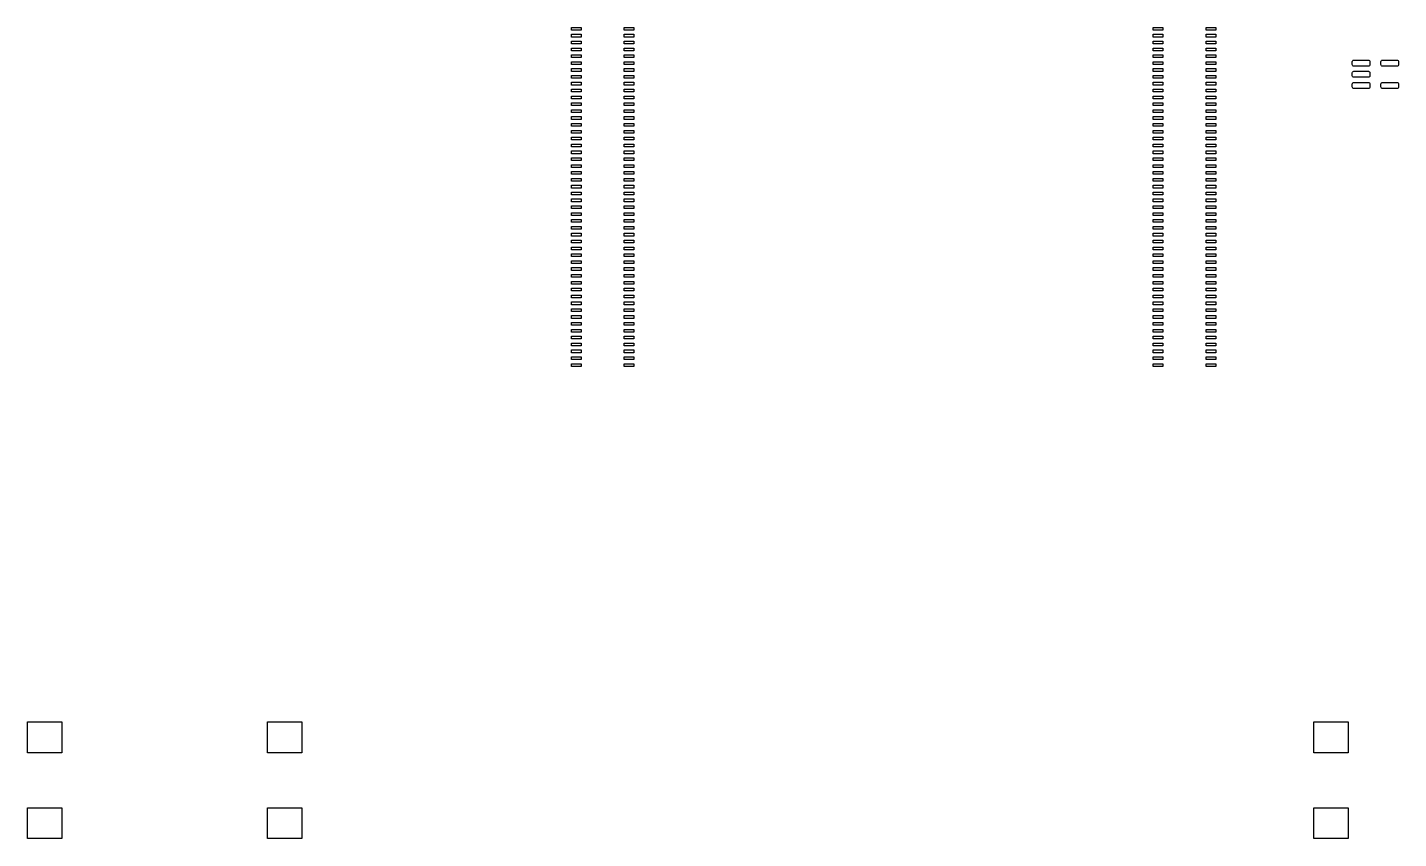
# Model space of a CAD drawing. Header units: millimetres. Extents: x 18 to 188, y -122 to -22.
# Drawn here: x 22 to 101.9, y -122.4 to -75.1 of the extents above; entities that cross this region are included whole.
import ezdxf

# ---------------------------------------------------------------- set-up
doc = ezdxf.new("R2010")
doc.units = ezdxf.units.MM
doc.layers.add('BLACK', color=250, linetype='CONTINUOUS')

msp = doc.modelspace()

# ---------------------------------------------------------------- linework, layer by layer
at = {"layer": 'BLACK', "linetype": 'CONTINUOUS'}
for p, q in [((53.72, -75.28), (53.72, -75.12)), ((53.72, -75.12), (54.28, -75.12)), ((54.28, -75.12), (54.28, -75.28)), ((56.8, -75.28), (56.8, -75.12)), ((56.8, -75.12), (57.36, -75.12)), ((57.36, -75.12), (57.36, -75.28)), ((87.64, -75.28), (87.64, -75.12)), ((87.64, -75.12), (88.2, -75.12)), ((88.2, -75.12), (88.2, -75.28)), ((90.72, -75.28), (90.72, -75.12)), ((90.72, -75.12), (91.28, -75.12)), ((91.28, -75.12), (91.28, -75.28)), ((54.28, -75.28), (53.72, -75.28)), ((53.72, -75.68), (53.72, -75.52)), ((53.72, -75.52), (54.28, -75.52)), ((54.28, -75.68), (53.72, -75.68)), ((53.72, -76.08), (53.72, -75.92)), ((53.72, -75.92), (54.28, -75.92)), ((54.28, -75.52), (54.28, -75.68)), ((54.28, -75.92), (54.28, -76.08)), ((57.36, -75.28), (56.8, -75.28)), ((56.8, -75.68), (56.8, -75.52)), ((56.8, -75.52), (57.36, -75.52)), ((57.36, -75.68), (56.8, -75.68)), ((56.8, -76.08), (56.8, -75.92)), ((56.8, -75.92), (57.36, -75.92)), ((57.36, -75.52), (57.36, -75.68)), ((57.36, -75.92), (57.36, -76.08)), ((88.2, -75.28), (87.64, -75.28)), ((87.64, -75.68), (87.64, -75.52)), ((87.64, -75.52), (88.2, -75.52)), ((88.2, -75.68), (87.64, -75.68)), ((87.64, -76.08), (87.64, -75.92)), ((87.64, -75.92), (88.2, -75.92)), ((88.2, -75.52), (88.2, -75.68)), ((88.2, -75.92), (88.2, -76.08)), ((91.28, -75.28), (90.72, -75.28)), ((90.72, -75.68), (90.72, -75.52)), ((90.72, -75.52), (91.28, -75.52)), ((91.28, -75.68), (90.72, -75.68)), ((90.72, -76.08), (90.72, -75.92)), ((90.72, -75.92), (91.28, -75.92)), ((91.28, -75.52), (91.28, -75.68)), ((91.28, -75.92), (91.28, -76.08)), ((54.28, -76.08), (53.72, -76.08)), ((53.72, -76.48), (53.72, -76.32)), ((53.72, -76.32), (54.28, -76.32)), ((54.28, -76.48), (53.72, -76.48)), ((53.72, -76.88), (53.72, -76.72)), ((53.72, -76.72), (54.28, -76.72)), ((54.28, -76.32), (54.28, -76.48)), ((54.28, -76.72), (54.28, -76.88)), ((57.36, -76.08), (56.8, -76.08)), ((56.8, -76.48), (56.8, -76.32)), ((56.8, -76.32), (57.36, -76.32)), ((57.36, -76.48), (56.8, -76.48)), ((56.8, -76.88), (56.8, -76.72)), ((56.8, -76.72), (57.36, -76.72)), ((57.36, -76.32), (57.36, -76.48)), ((57.36, -76.72), (57.36, -76.88)), ((88.2, -76.08), (87.64, -76.08)), ((87.64, -76.48), (87.64, -76.32)), ((87.64, -76.32), (88.2, -76.32)), ((88.2, -76.48), (87.64, -76.48)), ((87.64, -76.88), (87.64, -76.72)), ((87.64, -76.72), (88.2, -76.72)), ((88.2, -76.32), (88.2, -76.48)), ((88.2, -76.72), (88.2, -76.88)), ((91.28, -76.08), (90.72, -76.08)), ((90.72, -76.48), (90.72, -76.32)), ((90.72, -76.32), (91.28, -76.32)), ((91.28, -76.48), (90.72, -76.48)), ((90.72, -76.88), (90.72, -76.72)), ((90.72, -76.72), (91.28, -76.72)), ((91.28, -76.32), (91.28, -76.48)), ((91.28, -76.72), (91.28, -76.88)), ((54.28, -76.88), (53.72, -76.88)), ((53.72, -77.28), (53.72, -77.12)), ((53.72, -77.12), (54.28, -77.12)), ((54.28, -77.28), (53.72, -77.28)), ((53.72, -77.68), (53.72, -77.52)), ((53.72, -77.52), (54.28, -77.52)), ((54.28, -77.12), (54.28, -77.28)), ((54.28, -77.52), (54.28, -77.68)), ((57.36, -76.88), (56.8, -76.88)), ((56.8, -77.28), (56.8, -77.12)), ((56.8, -77.12), (57.36, -77.12)), ((57.36, -77.28), (56.8, -77.28)), ((56.8, -77.68), (56.8, -77.52)), ((56.8, -77.52), (57.36, -77.52)), ((57.36, -77.12), (57.36, -77.28)), ((57.36, -77.52), (57.36, -77.68)), ((88.2, -76.88), (87.64, -76.88)), ((87.64, -77.28), (87.64, -77.12)), ((87.64, -77.12), (88.2, -77.12)), ((88.2, -77.28), (87.64, -77.28)), ((87.64, -77.68), (87.64, -77.52)), ((87.64, -77.52), (88.2, -77.52)), ((88.2, -77.12), (88.2, -77.28)), ((88.2, -77.52), (88.2, -77.68)), ((91.28, -76.88), (90.72, -76.88)), ((90.72, -77.28), (90.72, -77.12)), ((90.72, -77.12), (91.28, -77.12)), ((91.28, -77.28), (90.72, -77.28)), ((90.72, -77.68), (90.72, -77.52)), ((90.72, -77.52), (91.28, -77.52)), ((91.28, -77.12), (91.28, -77.28)), ((91.28, -77.52), (91.28, -77.68)), ((99.2406, -77.115), (99.247261, -77.081515)), ((99.2406, -77.29), (99.2406, -77.115)), ((99.247261, -77.323485), (99.2406, -77.29)), ((99.247261, -77.081515), (99.266228, -77.053128)), ((99.266228, -77.351872), (99.247261, -77.323485)), ((99.266228, -77.053128), (99.294615, -77.034161)), ((99.294615, -77.370839), (99.266228, -77.351872)), ((99.294615, -77.034161), (99.3281, -77.0275)), ((99.3281, -77.3775), (99.294615, -77.370839)), ((99.3281, -77.0275), (100.1781, -77.0275)), ((100.1781, -77.3775), (99.3281, -77.3775)), ((100.1781, -77.0275), (100.211585, -77.034161)), ((100.211585, -77.370839), (100.1781, -77.3775)), ((100.211585, -77.034161), (100.239972, -77.053128)), ((100.239972, -77.351872), (100.211585, -77.370839)), ((100.239972, -77.053128), (100.258939, -77.081515)), ((100.258939, -77.323485), (100.239972, -77.351872)), ((100.258939, -77.081515), (100.2656, -77.115)), ((100.2656, -77.29), (100.258939, -77.323485)), ((100.2656, -77.115), (100.2656, -77.29)), ((100.9156, -77.115), (100.922261, -77.081515)), ((100.9156, -77.29), (100.9156, -77.115)), ((100.922261, -77.323485), (100.9156, -77.29)), ((100.922261, -77.081515), (100.941228, -77.053128)), ((100.941228, -77.351872), (100.922261, -77.323485)), ((100.941228, -77.053128), (100.969615, -77.034161)), ((100.969615, -77.370839), (100.941228, -77.351872)), ((100.969615, -77.034161), (101.0031, -77.0275)), ((101.0031, -77.3775), (100.969615, -77.370839)), ((101.0031, -77.0275), (101.8531, -77.0275)), ((101.8531, -77.3775), (101.0031, -77.3775)), ((101.8531, -77.0275), (101.886585, -77.034161)), ((101.886585, -77.370839), (101.8531, -77.3775)), ((101.886585, -77.034161), (101.914972, -77.053128)), ((101.914972, -77.351872), (101.886585, -77.370839)), ((101.914972, -77.053128), (101.933939, -77.081515)), ((101.933939, -77.323485), (101.914972, -77.351872)), ((101.933939, -77.081515), (101.9406, -77.115)), ((101.9406, -77.29), (101.933939, -77.323485)), ((101.9406, -77.115), (101.9406, -77.29)), ((54.28, -77.68), (53.72, -77.68)), ((53.72, -78.08), (53.72, -77.92)), ((53.72, -77.92), (54.28, -77.92)), ((54.28, -78.08), (53.72, -78.08)), ((53.72, -78.48), (53.72, -78.32)), ((53.72, -78.32), (54.28, -78.32)), ((54.28, -77.92), (54.28, -78.08)), ((54.28, -78.32), (54.28, -78.48)), ((57.36, -77.68), (56.8, -77.68)), ((56.8, -78.08), (56.8, -77.92)), ((56.8, -77.92), (57.36, -77.92)), ((57.36, -78.08), (56.8, -78.08)), ((56.8, -78.48), (56.8, -78.32)), ((56.8, -78.32), (57.36, -78.32)), ((57.36, -77.92), (57.36, -78.08)), ((57.36, -78.32), (57.36, -78.48)), ((88.2, -77.68), (87.64, -77.68)), ((87.64, -78.08), (87.64, -77.92)), ((87.64, -77.92), (88.2, -77.92)), ((88.2, -78.08), (87.64, -78.08)), ((87.64, -78.48), (87.64, -78.32)), ((87.64, -78.32), (88.2, -78.32)), ((88.2, -77.92), (88.2, -78.08)), ((88.2, -78.32), (88.2, -78.48)), ((91.28, -77.68), (90.72, -77.68)), ((90.72, -78.08), (90.72, -77.92)), ((90.72, -77.92), (91.28, -77.92)), ((91.28, -78.08), (90.72, -78.08)), ((90.72, -78.48), (90.72, -78.32)), ((90.72, -78.32), (91.28, -78.32)), ((91.28, -77.92), (91.28, -78.08)), ((91.28, -78.32), (91.28, -78.48)), ((99.2406, -77.765), (99.247261, -77.731515)), ((99.2406, -77.94), (99.2406, -77.765)), ((99.247261, -77.973485), (99.2406, -77.94)), ((99.247261, -77.731515), (99.266228, -77.703128)), ((99.266228, -78.001872), (99.247261, -77.973485)), ((99.266228, -77.703128), (99.294615, -77.684161)), ((99.294615, -78.020839), (99.266228, -78.001872)), ((99.266228, -78.353128), (99.294615, -78.334161)), ((99.294615, -77.684161), (99.3281, -77.6775)), ((99.3281, -78.0275), (99.294615, -78.020839)), ((99.294615, -78.334161), (99.3281, -78.3275)), ((99.3281, -77.6775), (100.1781, -77.6775)), ((100.1781, -78.0275), (99.3281, -78.0275)), ((99.3281, -78.3275), (100.1781, -78.3275)), ((100.1781, -77.6775), (100.211585, -77.684161)), ((100.211585, -78.020839), (100.1781, -78.0275)), ((100.1781, -78.3275), (100.211585, -78.334161)), ((100.211585, -77.684161), (100.239972, -77.703128)), ((100.239972, -78.001872), (100.211585, -78.020839)), ((100.211585, -78.334161), (100.239972, -78.353128)), ((100.239972, -77.703128), (100.258939, -77.731515)), ((100.258939, -77.973485), (100.239972, -78.001872)), ((100.258939, -77.731515), (100.2656, -77.765)), ((100.2656, -77.94), (100.258939, -77.973485)), ((100.2656, -77.765), (100.2656, -77.94)), ((100.941228, -78.353128), (100.969615, -78.334161)), ((100.969615, -78.334161), (101.0031, -78.3275)), ((101.0031, -78.3275), (101.8531, -78.3275)), ((101.8531, -78.3275), (101.886585, -78.334161)), ((101.886585, -78.334161), (101.914972, -78.353128)), ((54.28, -78.48), (53.72, -78.48)), ((53.72, -78.88), (53.72, -78.72)), ((53.72, -78.72), (54.28, -78.72)), ((54.28, -78.88), (53.72, -78.88)), ((53.72, -79.28), (53.72, -79.12)), ((53.72, -79.12), (54.28, -79.12)), ((54.28, -78.72), (54.28, -78.88)), ((54.28, -79.12), (54.28, -79.28)), ((57.36, -78.48), (56.8, -78.48)), ((56.8, -78.88), (56.8, -78.72)), ((56.8, -78.72), (57.36, -78.72)), ((57.36, -78.88), (56.8, -78.88)), ((56.8, -79.28), (56.8, -79.12)), ((56.8, -79.12), (57.36, -79.12)), ((57.36, -78.72), (57.36, -78.88)), ((57.36, -79.12), (57.36, -79.28)), ((88.2, -78.48), (87.64, -78.48)), ((87.64, -78.88), (87.64, -78.72)), ((87.64, -78.72), (88.2, -78.72)), ((88.2, -78.88), (87.64, -78.88)), ((87.64, -79.28), (87.64, -79.12)), ((87.64, -79.12), (88.2, -79.12)), ((88.2, -78.72), (88.2, -78.88)), ((88.2, -79.12), (88.2, -79.28)), ((91.28, -78.48), (90.72, -78.48)), ((90.72, -78.88), (90.72, -78.72)), ((90.72, -78.72), (91.28, -78.72)), ((91.28, -78.88), (90.72, -78.88)), ((90.72, -79.28), (90.72, -79.12)), ((90.72, -79.12), (91.28, -79.12)), ((91.28, -78.72), (91.28, -78.88)), ((91.28, -79.12), (91.28, -79.28)), ((99.2406, -78.415), (99.247261, -78.381515)), ((99.2406, -78.59), (99.2406, -78.415)), ((99.247261, -78.623485), (99.2406, -78.59)), ((99.247261, -78.381515), (99.266228, -78.353128)), ((99.266228, -78.651872), (99.247261, -78.623485)), ((99.294615, -78.670839), (99.266228, -78.651872)), ((99.3281, -78.6775), (99.294615, -78.670839)), ((100.1781, -78.6775), (99.3281, -78.6775)), ((100.211585, -78.670839), (100.1781, -78.6775)), ((100.239972, -78.651872), (100.211585, -78.670839)), ((100.239972, -78.353128), (100.258939, -78.381515)), ((100.258939, -78.623485), (100.239972, -78.651872)), ((100.258939, -78.381515), (100.2656, -78.415)), ((100.2656, -78.59), (100.258939, -78.623485)), ((100.2656, -78.415), (100.2656, -78.59)), ((100.9156, -78.415), (100.922261, -78.381515)), ((100.9156, -78.59), (100.9156, -78.415)), ((100.922261, -78.623485), (100.9156, -78.59)), ((100.922261, -78.381515), (100.941228, -78.353128)), ((100.941228, -78.651872), (100.922261, -78.623485)), ((100.969615, -78.670839), (100.941228, -78.651872)), ((101.0031, -78.6775), (100.969615, -78.670839)), ((101.8531, -78.6775), (101.0031, -78.6775)), ((101.886585, -78.670839), (101.8531, -78.6775)), ((101.914972, -78.651872), (101.886585, -78.670839)), ((101.914972, -78.353128), (101.933939, -78.381515)), ((101.933939, -78.623485), (101.914972, -78.651872)), ((101.933939, -78.381515), (101.9406, -78.415)), ((101.9406, -78.59), (101.933939, -78.623485)), ((101.9406, -78.415), (101.9406, -78.59)), ((54.28, -79.28), (53.72, -79.28)), ((53.72, -79.68), (53.72, -79.52)), ((53.72, -79.52), (54.28, -79.52)), ((54.28, -79.68), (53.72, -79.68)), ((53.72, -80.08), (53.72, -79.92)), ((53.72, -79.92), (54.28, -79.92)), ((54.28, -79.52), (54.28, -79.68)), ((54.28, -79.92), (54.28, -80.08)), ((57.36, -79.28), (56.8, -79.28)), ((56.8, -79.68), (56.8, -79.52)), ((56.8, -79.52), (57.36, -79.52)), ((57.36, -79.68), (56.8, -79.68)), ((56.8, -80.08), (56.8, -79.92)), ((56.8, -79.92), (57.36, -79.92)), ((57.36, -79.52), (57.36, -79.68)), ((57.36, -79.92), (57.36, -80.08)), ((88.2, -79.28), (87.64, -79.28)), ((87.64, -79.68), (87.64, -79.52)), ((87.64, -79.52), (88.2, -79.52)), ((88.2, -79.68), (87.64, -79.68)), ((87.64, -80.08), (87.64, -79.92)), ((87.64, -79.92), (88.2, -79.92)), ((88.2, -79.52), (88.2, -79.68)), ((88.2, -79.92), (88.2, -80.08)), ((91.28, -79.28), (90.72, -79.28)), ((90.72, -79.68), (90.72, -79.52)), ((90.72, -79.52), (91.28, -79.52)), ((91.28, -79.68), (90.72, -79.68)), ((90.72, -80.08), (90.72, -79.92)), ((90.72, -79.92), (91.28, -79.92)), ((91.28, -79.52), (91.28, -79.68)), ((91.28, -79.92), (91.28, -80.08)), ((54.28, -80.08), (53.72, -80.08)), ((53.72, -80.48), (53.72, -80.32)), ((53.72, -80.32), (54.28, -80.32)), ((54.28, -80.48), (53.72, -80.48)), ((53.72, -80.88), (53.72, -80.72)), ((53.72, -80.72), (54.28, -80.72)), ((54.28, -80.32), (54.28, -80.48)), ((54.28, -80.72), (54.28, -80.88)), ((57.36, -80.08), (56.8, -80.08)), ((56.8, -80.48), (56.8, -80.32)), ((56.8, -80.32), (57.36, -80.32)), ((57.36, -80.48), (56.8, -80.48)), ((56.8, -80.88), (56.8, -80.72)), ((56.8, -80.72), (57.36, -80.72)), ((57.36, -80.32), (57.36, -80.48)), ((57.36, -80.72), (57.36, -80.88)), ((88.2, -80.08), (87.64, -80.08)), ((87.64, -80.48), (87.64, -80.32)), ((87.64, -80.32), (88.2, -80.32)), ((88.2, -80.48), (87.64, -80.48)), ((87.64, -80.88), (87.64, -80.72)), ((87.64, -80.72), (88.2, -80.72)), ((88.2, -80.32), (88.2, -80.48)), ((88.2, -80.72), (88.2, -80.88)), ((91.28, -80.08), (90.72, -80.08)), ((90.72, -80.48), (90.72, -80.32)), ((90.72, -80.32), (91.28, -80.32)), ((91.28, -80.48), (90.72, -80.48)), ((90.72, -80.88), (90.72, -80.72)), ((90.72, -80.72), (91.28, -80.72)), ((91.28, -80.32), (91.28, -80.48)), ((91.28, -80.72), (91.28, -80.88)), ((54.28, -80.88), (53.72, -80.88)), ((53.72, -81.28), (53.72, -81.12)), ((53.72, -81.12), (54.28, -81.12)), ((54.28, -81.28), (53.72, -81.28)), ((53.72, -81.68), (53.72, -81.52)), ((53.72, -81.52), (54.28, -81.52)), ((54.28, -81.12), (54.28, -81.28)), ((54.28, -81.52), (54.28, -81.68)), ((57.36, -80.88), (56.8, -80.88)), ((56.8, -81.28), (56.8, -81.12)), ((56.8, -81.12), (57.36, -81.12)), ((57.36, -81.28), (56.8, -81.28)), ((56.8, -81.68), (56.8, -81.52)), ((56.8, -81.52), (57.36, -81.52)), ((57.36, -81.12), (57.36, -81.28)), ((57.36, -81.52), (57.36, -81.68)), ((88.2, -80.88), (87.64, -80.88)), ((87.64, -81.28), (87.64, -81.12)), ((87.64, -81.12), (88.2, -81.12)), ((88.2, -81.28), (87.64, -81.28)), ((87.64, -81.68), (87.64, -81.52)), ((87.64, -81.52), (88.2, -81.52)), ((88.2, -81.12), (88.2, -81.28)), ((88.2, -81.52), (88.2, -81.68)), ((91.28, -80.88), (90.72, -80.88)), ((90.72, -81.28), (90.72, -81.12)), ((90.72, -81.12), (91.28, -81.12)), ((91.28, -81.28), (90.72, -81.28)), ((90.72, -81.68), (90.72, -81.52)), ((90.72, -81.52), (91.28, -81.52)), ((91.28, -81.12), (91.28, -81.28)), ((91.28, -81.52), (91.28, -81.68)), ((54.28, -81.68), (53.72, -81.68)), ((53.72, -82.08), (53.72, -81.92)), ((53.72, -81.92), (54.28, -81.92)), ((54.28, -82.08), (53.72, -82.08)), ((53.72, -82.48), (53.72, -82.32)), ((53.72, -82.32), (54.28, -82.32)), ((54.28, -81.92), (54.28, -82.08)), ((54.28, -82.32), (54.28, -82.48)), ((57.36, -81.68), (56.8, -81.68)), ((56.8, -82.08), (56.8, -81.92)), ((56.8, -81.92), (57.36, -81.92)), ((57.36, -82.08), (56.8, -82.08)), ((56.8, -82.48), (56.8, -82.32)), ((56.8, -82.32), (57.36, -82.32)), ((57.36, -81.92), (57.36, -82.08)), ((57.36, -82.32), (57.36, -82.48)), ((88.2, -81.68), (87.64, -81.68)), ((87.64, -82.08), (87.64, -81.92)), ((87.64, -81.92), (88.2, -81.92)), ((88.2, -82.08), (87.64, -82.08)), ((87.64, -82.48), (87.64, -82.32)), ((87.64, -82.32), (88.2, -82.32)), ((88.2, -81.92), (88.2, -82.08)), ((88.2, -82.32), (88.2, -82.48)), ((91.28, -81.68), (90.72, -81.68)), ((90.72, -82.08), (90.72, -81.92)), ((90.72, -81.92), (91.28, -81.92)), ((91.28, -82.08), (90.72, -82.08)), ((90.72, -82.48), (90.72, -82.32)), ((90.72, -82.32), (91.28, -82.32)), ((91.28, -81.92), (91.28, -82.08)), ((91.28, -82.32), (91.28, -82.48)), ((54.28, -82.48), (53.72, -82.48)), ((53.72, -82.88), (53.72, -82.72)), ((53.72, -82.72), (54.28, -82.72)), ((54.28, -82.88), (53.72, -82.88)), ((53.72, -83.28), (53.72, -83.12)), ((53.72, -83.12), (54.28, -83.12)), ((54.28, -82.72), (54.28, -82.88)), ((54.28, -83.12), (54.28, -83.28)), ((57.36, -82.48), (56.8, -82.48)), ((56.8, -82.88), (56.8, -82.72)), ((56.8, -82.72), (57.36, -82.72)), ((57.36, -82.88), (56.8, -82.88)), ((56.8, -83.28), (56.8, -83.12)), ((56.8, -83.12), (57.36, -83.12)), ((57.36, -82.72), (57.36, -82.88)), ((57.36, -83.12), (57.36, -83.28)), ((88.2, -82.48), (87.64, -82.48)), ((87.64, -82.88), (87.64, -82.72)), ((87.64, -82.72), (88.2, -82.72)), ((88.2, -82.88), (87.64, -82.88)), ((87.64, -83.28), (87.64, -83.12)), ((87.64, -83.12), (88.2, -83.12)), ((88.2, -82.72), (88.2, -82.88)), ((88.2, -83.12), (88.2, -83.28)), ((91.28, -82.48), (90.72, -82.48)), ((90.72, -82.88), (90.72, -82.72)), ((90.72, -82.72), (91.28, -82.72)), ((91.28, -82.88), (90.72, -82.88)), ((90.72, -83.28), (90.72, -83.12)), ((90.72, -83.12), (91.28, -83.12)), ((91.28, -82.72), (91.28, -82.88)), ((91.28, -83.12), (91.28, -83.28)), ((54.28, -83.28), (53.72, -83.28)), ((53.72, -83.68), (53.72, -83.52)), ((53.72, -83.52), (54.28, -83.52)), ((54.28, -83.68), (53.72, -83.68)), ((53.72, -84.08), (53.72, -83.92)), ((53.72, -83.92), (54.28, -83.92)), ((54.28, -83.52), (54.28, -83.68)), ((54.28, -83.92), (54.28, -84.08)), ((57.36, -83.28), (56.8, -83.28)), ((56.8, -83.68), (56.8, -83.52)), ((56.8, -83.52), (57.36, -83.52)), ((57.36, -83.68), (56.8, -83.68)), ((56.8, -84.08), (56.8, -83.92)), ((56.8, -83.92), (57.36, -83.92)), ((57.36, -83.52), (57.36, -83.68)), ((57.36, -83.92), (57.36, -84.08)), ((88.2, -83.28), (87.64, -83.28)), ((87.64, -83.68), (87.64, -83.52)), ((87.64, -83.52), (88.2, -83.52)), ((88.2, -83.68), (87.64, -83.68)), ((87.64, -84.08), (87.64, -83.92)), ((87.64, -83.92), (88.2, -83.92)), ((88.2, -83.52), (88.2, -83.68)), ((88.2, -83.92), (88.2, -84.08)), ((91.28, -83.28), (90.72, -83.28)), ((90.72, -83.68), (90.72, -83.52)), ((90.72, -83.52), (91.28, -83.52)), ((91.28, -83.68), (90.72, -83.68)), ((90.72, -84.08), (90.72, -83.92)), ((90.72, -83.92), (91.28, -83.92)), ((91.28, -83.52), (91.28, -83.68)), ((91.28, -83.92), (91.28, -84.08)), ((54.28, -84.08), (53.72, -84.08)), ((53.72, -84.48), (53.72, -84.32)), ((53.72, -84.32), (54.28, -84.32)), ((54.28, -84.48), (53.72, -84.48)), ((53.72, -84.88), (53.72, -84.72)), ((53.72, -84.72), (54.28, -84.72)), ((54.28, -84.32), (54.28, -84.48)), ((54.28, -84.72), (54.28, -84.88)), ((57.36, -84.08), (56.8, -84.08)), ((56.8, -84.48), (56.8, -84.32)), ((56.8, -84.32), (57.36, -84.32)), ((57.36, -84.48), (56.8, -84.48)), ((56.8, -84.88), (56.8, -84.72)), ((56.8, -84.72), (57.36, -84.72)), ((57.36, -84.32), (57.36, -84.48)), ((57.36, -84.72), (57.36, -84.88)), ((88.2, -84.08), (87.64, -84.08)), ((87.64, -84.48), (87.64, -84.32)), ((87.64, -84.32), (88.2, -84.32)), ((88.2, -84.48), (87.64, -84.48)), ((87.64, -84.88), (87.64, -84.72)), ((87.64, -84.72), (88.2, -84.72)), ((88.2, -84.32), (88.2, -84.48)), ((88.2, -84.72), (88.2, -84.88)), ((91.28, -84.08), (90.72, -84.08)), ((90.72, -84.48), (90.72, -84.32)), ((90.72, -84.32), (91.28, -84.32)), ((91.28, -84.48), (90.72, -84.48)), ((90.72, -84.88), (90.72, -84.72)), ((90.72, -84.72), (91.28, -84.72)), ((91.28, -84.32), (91.28, -84.48)), ((91.28, -84.72), (91.28, -84.88)), ((54.28, -84.88), (53.72, -84.88)), ((53.72, -85.28), (53.72, -85.12)), ((53.72, -85.12), (54.28, -85.12)), ((54.28, -85.28), (53.72, -85.28)), ((53.72, -85.68), (53.72, -85.52)), ((53.72, -85.52), (54.28, -85.52)), ((54.28, -85.12), (54.28, -85.28)), ((54.28, -85.52), (54.28, -85.68)), ((57.36, -84.88), (56.8, -84.88)), ((56.8, -85.28), (56.8, -85.12)), ((56.8, -85.12), (57.36, -85.12)), ((57.36, -85.28), (56.8, -85.28)), ((56.8, -85.68), (56.8, -85.52)), ((56.8, -85.52), (57.36, -85.52)), ((57.36, -85.12), (57.36, -85.28)), ((57.36, -85.52), (57.36, -85.68)), ((88.2, -84.88), (87.64, -84.88)), ((87.64, -85.28), (87.64, -85.12)), ((87.64, -85.12), (88.2, -85.12)), ((88.2, -85.28), (87.64, -85.28)), ((87.64, -85.68), (87.64, -85.52)), ((87.64, -85.52), (88.2, -85.52)), ((88.2, -85.12), (88.2, -85.28)), ((88.2, -85.52), (88.2, -85.68)), ((91.28, -84.88), (90.72, -84.88)), ((90.72, -85.28), (90.72, -85.12)), ((90.72, -85.12), (91.28, -85.12)), ((91.28, -85.28), (90.72, -85.28)), ((90.72, -85.68), (90.72, -85.52)), ((90.72, -85.52), (91.28, -85.52)), ((91.28, -85.12), (91.28, -85.28)), ((91.28, -85.52), (91.28, -85.68)), ((54.28, -85.68), (53.72, -85.68)), ((53.72, -86.08), (53.72, -85.92)), ((53.72, -85.92), (54.28, -85.92)), ((54.28, -86.08), (53.72, -86.08)), ((53.72, -86.48), (53.72, -86.32)), ((53.72, -86.32), (54.28, -86.32)), ((54.28, -85.92), (54.28, -86.08)), ((54.28, -86.32), (54.28, -86.48)), ((57.36, -85.68), (56.8, -85.68)), ((56.8, -86.08), (56.8, -85.92)), ((56.8, -85.92), (57.36, -85.92)), ((57.36, -86.08), (56.8, -86.08)), ((56.8, -86.48), (56.8, -86.32)), ((56.8, -86.32), (57.36, -86.32)), ((57.36, -85.92), (57.36, -86.08)), ((57.36, -86.32), (57.36, -86.48)), ((88.2, -85.68), (87.64, -85.68)), ((87.64, -86.08), (87.64, -85.92)), ((87.64, -85.92), (88.2, -85.92)), ((88.2, -86.08), (87.64, -86.08)), ((87.64, -86.48), (87.64, -86.32)), ((87.64, -86.32), (88.2, -86.32)), ((88.2, -85.92), (88.2, -86.08)), ((88.2, -86.32), (88.2, -86.48)), ((91.28, -85.68), (90.72, -85.68)), ((90.72, -86.08), (90.72, -85.92)), ((90.72, -85.92), (91.28, -85.92)), ((91.28, -86.08), (90.72, -86.08)), ((90.72, -86.48), (90.72, -86.32)), ((90.72, -86.32), (91.28, -86.32)), ((91.28, -85.92), (91.28, -86.08)), ((91.28, -86.32), (91.28, -86.48)), ((54.28, -86.48), (53.72, -86.48)), ((53.72, -86.88), (53.72, -86.72)), ((53.72, -86.72), (54.28, -86.72)), ((54.28, -86.88), (53.72, -86.88)), ((53.72, -87.28), (53.72, -87.12)), ((53.72, -87.12), (54.28, -87.12)), ((54.28, -86.72), (54.28, -86.88)), ((54.28, -87.12), (54.28, -87.28)), ((57.36, -86.48), (56.8, -86.48)), ((56.8, -86.88), (56.8, -86.72)), ((56.8, -86.72), (57.36, -86.72)), ((57.36, -86.88), (56.8, -86.88)), ((56.8, -87.28), (56.8, -87.12)), ((56.8, -87.12), (57.36, -87.12)), ((57.36, -86.72), (57.36, -86.88)), ((57.36, -87.12), (57.36, -87.28)), ((88.2, -86.48), (87.64, -86.48)), ((87.64, -86.88), (87.64, -86.72)), ((87.64, -86.72), (88.2, -86.72)), ((88.2, -86.88), (87.64, -86.88)), ((87.64, -87.28), (87.64, -87.12)), ((87.64, -87.12), (88.2, -87.12)), ((88.2, -86.72), (88.2, -86.88)), ((88.2, -87.12), (88.2, -87.28)), ((91.28, -86.48), (90.72, -86.48)), ((90.72, -86.88), (90.72, -86.72)), ((90.72, -86.72), (91.28, -86.72)), ((91.28, -86.88), (90.72, -86.88)), ((90.72, -87.28), (90.72, -87.12)), ((90.72, -87.12), (91.28, -87.12)), ((91.28, -86.72), (91.28, -86.88)), ((91.28, -87.12), (91.28, -87.28)), ((54.28, -87.28), (53.72, -87.28)), ((53.72, -87.68), (53.72, -87.52)), ((53.72, -87.52), (54.28, -87.52)), ((54.28, -87.68), (53.72, -87.68)), ((53.72, -88.08), (53.72, -87.92)), ((53.72, -87.92), (54.28, -87.92)), ((54.28, -87.52), (54.28, -87.68)), ((54.28, -87.92), (54.28, -88.08)), ((57.36, -87.28), (56.8, -87.28)), ((56.8, -87.68), (56.8, -87.52)), ((56.8, -87.52), (57.36, -87.52)), ((57.36, -87.68), (56.8, -87.68)), ((56.8, -88.08), (56.8, -87.92)), ((56.8, -87.92), (57.36, -87.92)), ((57.36, -87.52), (57.36, -87.68)), ((57.36, -87.92), (57.36, -88.08)), ((88.2, -87.28), (87.64, -87.28)), ((87.64, -87.68), (87.64, -87.52)), ((87.64, -87.52), (88.2, -87.52)), ((88.2, -87.68), (87.64, -87.68)), ((87.64, -88.08), (87.64, -87.92)), ((87.64, -87.92), (88.2, -87.92)), ((88.2, -87.52), (88.2, -87.68)), ((88.2, -87.92), (88.2, -88.08)), ((91.28, -87.28), (90.72, -87.28)), ((90.72, -87.68), (90.72, -87.52)), ((90.72, -87.52), (91.28, -87.52)), ((91.28, -87.68), (90.72, -87.68)), ((90.72, -88.08), (90.72, -87.92)), ((90.72, -87.92), (91.28, -87.92)), ((91.28, -87.52), (91.28, -87.68)), ((91.28, -87.92), (91.28, -88.08)), ((54.28, -88.08), (53.72, -88.08)), ((53.72, -88.48), (53.72, -88.32)), ((53.72, -88.32), (54.28, -88.32)), ((54.28, -88.48), (53.72, -88.48)), ((53.72, -88.88), (53.72, -88.72)), ((53.72, -88.72), (54.28, -88.72)), ((54.28, -88.32), (54.28, -88.48)), ((54.28, -88.72), (54.28, -88.88)), ((57.36, -88.08), (56.8, -88.08)), ((56.8, -88.48), (56.8, -88.32)), ((56.8, -88.32), (57.36, -88.32)), ((57.36, -88.48), (56.8, -88.48)), ((56.8, -88.88), (56.8, -88.72)), ((56.8, -88.72), (57.36, -88.72)), ((57.36, -88.32), (57.36, -88.48)), ((57.36, -88.72), (57.36, -88.88)), ((88.2, -88.08), (87.64, -88.08)), ((87.64, -88.48), (87.64, -88.32)), ((87.64, -88.32), (88.2, -88.32)), ((88.2, -88.48), (87.64, -88.48)), ((87.64, -88.88), (87.64, -88.72)), ((87.64, -88.72), (88.2, -88.72)), ((88.2, -88.32), (88.2, -88.48)), ((88.2, -88.72), (88.2, -88.88)), ((91.28, -88.08), (90.72, -88.08)), ((90.72, -88.48), (90.72, -88.32)), ((90.72, -88.32), (91.28, -88.32)), ((91.28, -88.48), (90.72, -88.48)), ((90.72, -88.88), (90.72, -88.72)), ((90.72, -88.72), (91.28, -88.72)), ((91.28, -88.32), (91.28, -88.48)), ((91.28, -88.72), (91.28, -88.88)), ((54.28, -88.88), (53.72, -88.88)), ((53.72, -89.28), (53.72, -89.12)), ((53.72, -89.12), (54.28, -89.12)), ((54.28, -89.28), (53.72, -89.28)), ((53.72, -89.68), (53.72, -89.52)), ((53.72, -89.52), (54.28, -89.52)), ((54.28, -89.12), (54.28, -89.28)), ((54.28, -89.52), (54.28, -89.68)), ((57.36, -88.88), (56.8, -88.88)), ((56.8, -89.28), (56.8, -89.12)), ((56.8, -89.12), (57.36, -89.12)), ((57.36, -89.28), (56.8, -89.28)), ((56.8, -89.68), (56.8, -89.52)), ((56.8, -89.52), (57.36, -89.52)), ((57.36, -89.12), (57.36, -89.28)), ((57.36, -89.52), (57.36, -89.68)), ((88.2, -88.88), (87.64, -88.88)), ((87.64, -89.28), (87.64, -89.12)), ((87.64, -89.12), (88.2, -89.12)), ((88.2, -89.28), (87.64, -89.28)), ((87.64, -89.68), (87.64, -89.52)), ((87.64, -89.52), (88.2, -89.52)), ((88.2, -89.12), (88.2, -89.28)), ((88.2, -89.52), (88.2, -89.68)), ((91.28, -88.88), (90.72, -88.88)), ((90.72, -89.28), (90.72, -89.12)), ((90.72, -89.12), (91.28, -89.12)), ((91.28, -89.28), (90.72, -89.28)), ((90.72, -89.68), (90.72, -89.52)), ((90.72, -89.52), (91.28, -89.52)), ((91.28, -89.12), (91.28, -89.28)), ((91.28, -89.52), (91.28, -89.68)), ((54.28, -89.68), (53.72, -89.68)), ((53.72, -90.08), (53.72, -89.92)), ((53.72, -89.92), (54.28, -89.92)), ((54.28, -90.08), (53.72, -90.08)), ((53.72, -90.48), (53.72, -90.32)), ((53.72, -90.32), (54.28, -90.32)), ((54.28, -89.92), (54.28, -90.08)), ((54.28, -90.32), (54.28, -90.48)), ((57.36, -89.68), (56.8, -89.68)), ((56.8, -90.08), (56.8, -89.92)), ((56.8, -89.92), (57.36, -89.92)), ((57.36, -90.08), (56.8, -90.08)), ((56.8, -90.48), (56.8, -90.32)), ((56.8, -90.32), (57.36, -90.32)), ((57.36, -89.92), (57.36, -90.08)), ((57.36, -90.32), (57.36, -90.48)), ((88.2, -89.68), (87.64, -89.68)), ((87.64, -90.08), (87.64, -89.92)), ((87.64, -89.92), (88.2, -89.92)), ((88.2, -90.08), (87.64, -90.08)), ((87.64, -90.48), (87.64, -90.32)), ((87.64, -90.32), (88.2, -90.32)), ((88.2, -89.92), (88.2, -90.08)), ((88.2, -90.32), (88.2, -90.48)), ((91.28, -89.68), (90.72, -89.68)), ((90.72, -90.08), (90.72, -89.92)), ((90.72, -89.92), (91.28, -89.92)), ((91.28, -90.08), (90.72, -90.08)), ((90.72, -90.48), (90.72, -90.32)), ((90.72, -90.32), (91.28, -90.32)), ((91.28, -89.92), (91.28, -90.08)), ((91.28, -90.32), (91.28, -90.48)), ((54.28, -90.48), (53.72, -90.48)), ((53.72, -90.88), (53.72, -90.72)), ((53.72, -90.72), (54.28, -90.72)), ((54.28, -90.88), (53.72, -90.88)), ((53.72, -91.28), (53.72, -91.12)), ((53.72, -91.12), (54.28, -91.12)), ((54.28, -90.72), (54.28, -90.88)), ((54.28, -91.12), (54.28, -91.28)), ((57.36, -90.48), (56.8, -90.48)), ((56.8, -90.88), (56.8, -90.72)), ((56.8, -90.72), (57.36, -90.72)), ((57.36, -90.88), (56.8, -90.88)), ((56.8, -91.28), (56.8, -91.12)), ((56.8, -91.12), (57.36, -91.12)), ((57.36, -90.72), (57.36, -90.88)), ((57.36, -91.12), (57.36, -91.28)), ((88.2, -90.48), (87.64, -90.48)), ((87.64, -90.88), (87.64, -90.72)), ((87.64, -90.72), (88.2, -90.72)), ((88.2, -90.88), (87.64, -90.88)), ((87.64, -91.28), (87.64, -91.12)), ((87.64, -91.12), (88.2, -91.12)), ((88.2, -90.72), (88.2, -90.88)), ((88.2, -91.12), (88.2, -91.28)), ((91.28, -90.48), (90.72, -90.48)), ((90.72, -90.88), (90.72, -90.72)), ((90.72, -90.72), (91.28, -90.72)), ((91.28, -90.88), (90.72, -90.88)), ((90.72, -91.28), (90.72, -91.12)), ((90.72, -91.12), (91.28, -91.12)), ((91.28, -90.72), (91.28, -90.88)), ((91.28, -91.12), (91.28, -91.28)), ((54.28, -91.28), (53.72, -91.28)), ((53.72, -91.68), (53.72, -91.52)), ((53.72, -91.52), (54.28, -91.52)), ((54.28, -91.68), (53.72, -91.68)), ((53.72, -92.08), (53.72, -91.92)), ((53.72, -91.92), (54.28, -91.92)), ((54.28, -91.52), (54.28, -91.68)), ((54.28, -91.92), (54.28, -92.08)), ((57.36, -91.28), (56.8, -91.28)), ((56.8, -91.68), (56.8, -91.52)), ((56.8, -91.52), (57.36, -91.52)), ((57.36, -91.68), (56.8, -91.68)), ((56.8, -92.08), (56.8, -91.92)), ((56.8, -91.92), (57.36, -91.92)), ((57.36, -91.52), (57.36, -91.68)), ((57.36, -91.92), (57.36, -92.08)), ((88.2, -91.28), (87.64, -91.28)), ((87.64, -91.68), (87.64, -91.52)), ((87.64, -91.52), (88.2, -91.52)), ((88.2, -91.68), (87.64, -91.68)), ((87.64, -92.08), (87.64, -91.92)), ((87.64, -91.92), (88.2, -91.92)), ((88.2, -91.52), (88.2, -91.68)), ((88.2, -91.92), (88.2, -92.08)), ((91.28, -91.28), (90.72, -91.28)), ((90.72, -91.68), (90.72, -91.52)), ((90.72, -91.52), (91.28, -91.52)), ((91.28, -91.68), (90.72, -91.68)), ((90.72, -92.08), (90.72, -91.92)), ((90.72, -91.92), (91.28, -91.92)), ((91.28, -91.52), (91.28, -91.68)), ((91.28, -91.92), (91.28, -92.08)), ((54.28, -92.08), (53.72, -92.08)), ((53.72, -92.48), (53.72, -92.32)), ((53.72, -92.32), (54.28, -92.32)), ((54.28, -92.48), (53.72, -92.48)), ((53.72, -92.88), (53.72, -92.72)), ((53.72, -92.72), (54.28, -92.72)), ((54.28, -92.32), (54.28, -92.48)), ((54.28, -92.72), (54.28, -92.88)), ((57.36, -92.08), (56.8, -92.08)), ((56.8, -92.48), (56.8, -92.32)), ((56.8, -92.32), (57.36, -92.32)), ((57.36, -92.48), (56.8, -92.48)), ((56.8, -92.88), (56.8, -92.72)), ((56.8, -92.72), (57.36, -92.72)), ((57.36, -92.32), (57.36, -92.48)), ((57.36, -92.72), (57.36, -92.88)), ((88.2, -92.08), (87.64, -92.08)), ((87.64, -92.48), (87.64, -92.32)), ((87.64, -92.32), (88.2, -92.32)), ((88.2, -92.48), (87.64, -92.48)), ((87.64, -92.88), (87.64, -92.72)), ((87.64, -92.72), (88.2, -92.72)), ((88.2, -92.32), (88.2, -92.48)), ((88.2, -92.72), (88.2, -92.88)), ((91.28, -92.08), (90.72, -92.08)), ((90.72, -92.48), (90.72, -92.32)), ((90.72, -92.32), (91.28, -92.32)), ((91.28, -92.48), (90.72, -92.48)), ((90.72, -92.88), (90.72, -92.72)), ((90.72, -92.72), (91.28, -92.72)), ((91.28, -92.32), (91.28, -92.48)), ((91.28, -92.72), (91.28, -92.88)), ((54.28, -92.88), (53.72, -92.88)), ((53.72, -93.28), (53.72, -93.12)), ((53.72, -93.12), (54.28, -93.12)), ((54.28, -93.28), (53.72, -93.28)), ((53.72, -93.68), (53.72, -93.52)), ((53.72, -93.52), (54.28, -93.52)), ((54.28, -93.12), (54.28, -93.28)), ((54.28, -93.52), (54.28, -93.68)), ((57.36, -92.88), (56.8, -92.88)), ((56.8, -93.28), (56.8, -93.12)), ((56.8, -93.12), (57.36, -93.12)), ((57.36, -93.28), (56.8, -93.28)), ((56.8, -93.68), (56.8, -93.52)), ((56.8, -93.52), (57.36, -93.52)), ((57.36, -93.12), (57.36, -93.28)), ((57.36, -93.52), (57.36, -93.68)), ((88.2, -92.88), (87.64, -92.88)), ((87.64, -93.28), (87.64, -93.12)), ((87.64, -93.12), (88.2, -93.12)), ((88.2, -93.28), (87.64, -93.28)), ((87.64, -93.68), (87.64, -93.52)), ((87.64, -93.52), (88.2, -93.52)), ((88.2, -93.12), (88.2, -93.28)), ((88.2, -93.52), (88.2, -93.68)), ((91.28, -92.88), (90.72, -92.88)), ((90.72, -93.28), (90.72, -93.12)), ((90.72, -93.12), (91.28, -93.12)), ((91.28, -93.28), (90.72, -93.28)), ((90.72, -93.68), (90.72, -93.52)), ((90.72, -93.52), (91.28, -93.52)), ((91.28, -93.12), (91.28, -93.28)), ((91.28, -93.52), (91.28, -93.68)), ((54.28, -93.68), (53.72, -93.68)), ((53.72, -94.08), (53.72, -93.92)), ((53.72, -93.92), (54.28, -93.92)), ((54.28, -94.08), (53.72, -94.08)), ((53.72, -94.48), (53.72, -94.32)), ((53.72, -94.32), (54.28, -94.32)), ((54.28, -93.92), (54.28, -94.08)), ((54.28, -94.32), (54.28, -94.48)), ((57.36, -93.68), (56.8, -93.68)), ((56.8, -94.08), (56.8, -93.92)), ((56.8, -93.92), (57.36, -93.92)), ((57.36, -94.08), (56.8, -94.08)), ((56.8, -94.48), (56.8, -94.32)), ((56.8, -94.32), (57.36, -94.32)), ((57.36, -93.92), (57.36, -94.08)), ((57.36, -94.32), (57.36, -94.48)), ((88.2, -93.68), (87.64, -93.68)), ((87.64, -94.08), (87.64, -93.92)), ((87.64, -93.92), (88.2, -93.92)), ((88.2, -94.08), (87.64, -94.08)), ((87.64, -94.48), (87.64, -94.32)), ((87.64, -94.32), (88.2, -94.32)), ((88.2, -93.92), (88.2, -94.08)), ((88.2, -94.32), (88.2, -94.48)), ((91.28, -93.68), (90.72, -93.68)), ((90.72, -94.08), (90.72, -93.92)), ((90.72, -93.92), (91.28, -93.92)), ((91.28, -94.08), (90.72, -94.08)), ((90.72, -94.48), (90.72, -94.32)), ((90.72, -94.32), (91.28, -94.32)), ((91.28, -93.92), (91.28, -94.08)), ((91.28, -94.32), (91.28, -94.48)), ((54.28, -94.48), (53.72, -94.48)), ((53.72, -94.88), (53.72, -94.72)), ((53.72, -94.72), (54.28, -94.72)), ((54.28, -94.88), (53.72, -94.88)), ((54.28, -94.72), (54.28, -94.88)), ((57.36, -94.48), (56.8, -94.48)), ((56.8, -94.88), (56.8, -94.72)), ((56.8, -94.72), (57.36, -94.72)), ((57.36, -94.88), (56.8, -94.88)), ((57.36, -94.72), (57.36, -94.88)), ((88.2, -94.48), (87.64, -94.48)), ((87.64, -94.88), (87.64, -94.72)), ((87.64, -94.72), (88.2, -94.72)), ((88.2, -94.88), (87.64, -94.88)), ((88.2, -94.72), (88.2, -94.88)), ((91.28, -94.48), (90.72, -94.48)), ((90.72, -94.88), (90.72, -94.72)), ((90.72, -94.72), (91.28, -94.72)), ((91.28, -94.88), (90.72, -94.88)), ((91.28, -94.72), (91.28, -94.88)), ((22, -117.4), (22, -115.6)), ((22, -115.6), (24, -115.6)), ((24, -115.6), (24, -117.4)), ((36, -117.4), (36, -115.6)), ((36, -115.6), (38, -115.6)), ((38, -115.6), (38, -117.4)), ((97, -117.4), (97, -115.6)), ((97, -115.6), (99, -115.6)), ((99, -115.6), (99, -117.4)), ((24, -117.4), (22, -117.4)), ((38, -117.4), (36, -117.4)), ((99, -117.4), (97, -117.4)), ((22, -122.4), (22, -120.6)), ((22, -120.6), (24, -120.6)), ((24, -120.6), (24, -122.4)), ((36, -122.4), (36, -120.6)), ((36, -120.6), (38, -120.6)), ((38, -120.6), (38, -122.4)), ((97, -122.4), (97, -120.6)), ((97, -120.6), (99, -120.6)), ((99, -120.6), (99, -122.4)), ((24, -122.4), (22, -122.4)), ((38, -122.4), (36, -122.4)), ((99, -122.4), (97, -122.4))]:
    msp.add_line(p, q, dxfattribs=at)

doc.saveas('drawing.dxf')
